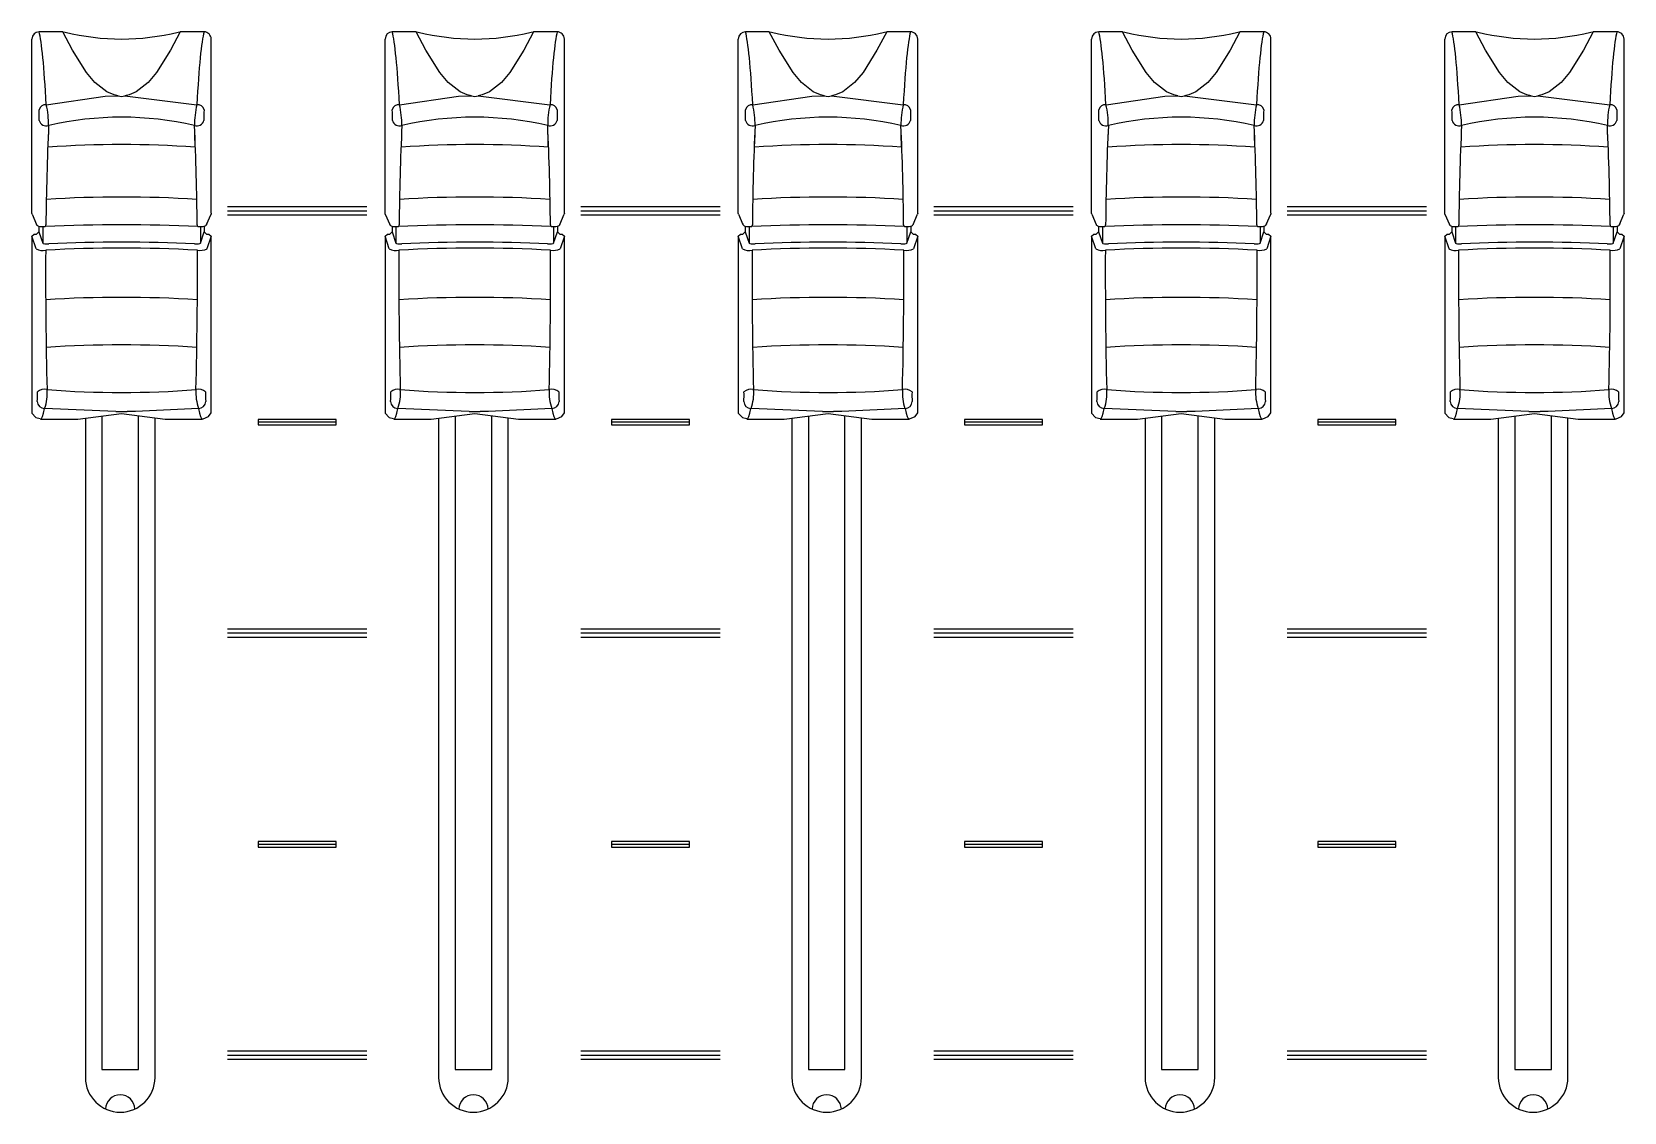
# Model space of a CAD drawing. Header units: inches. Extents: x 0.6 to 61.5, y 0.9 to 41.7.
# Drawn here: x 15.217 to 18.643, y 19.084 to 21.409 of the extents above; entities that cross this region are included whole.
import ezdxf

# ---------------------------------------------------------------- set-up
doc = ezdxf.new("R2010")
doc.units = ezdxf.units.IN
doc.header["$MEASUREMENT"] = 0
doc.layers.add('ARTWORK', color=2, linetype='Continuous')
doc.layers.add('OBJECT', color=7, linetype='Continuous')

msp = doc.modelspace()

# ---------------------------------------------------------------- linework, layer by layer
at = {"layer": 'ARTWORK'}
for points in [[(15.9374, 21.0323), (15.6378, 21.0323)], [(15.9374, 21.0233), (15.6378, 21.0233)], [(15.9374, 21.0143), (15.6378, 21.0143)], [(16.6974, 21.0323), (16.3978, 21.0323)], [(16.6974, 21.0233), (16.3978, 21.0233)], [(16.6974, 21.0143), (16.3978, 21.0143)], [(17.4574, 21.0323), (17.1578, 21.0323)], [(17.4574, 21.0233), (17.1578, 21.0233)], [(17.4574, 21.0143), (17.1578, 21.0143)], [(18.2174, 21.0323), (17.9178, 21.0323)], [(18.2174, 21.0233), (17.9178, 21.0233)], [(18.2174, 21.0143), (17.9178, 21.0143)], [(15.8716, 20.5749), (15.7036, 20.5749), (15.7036, 20.5629), (15.8716, 20.5629), (15.8716, 20.5749)], [(15.8716, 20.5689), (15.7036, 20.5689)], [(16.6316, 20.5749), (16.4636, 20.5749), (16.4636, 20.5629), (16.6316, 20.5629), (16.6316, 20.5749)], [(16.6316, 20.5689), (16.4636, 20.5689)], [(17.3916, 20.5749), (17.2236, 20.5749), (17.2236, 20.5629), (17.3916, 20.5629), (17.3916, 20.5749)], [(17.3916, 20.5689), (17.2236, 20.5689)], [(18.1516, 20.5749), (17.9836, 20.5749), (17.9836, 20.5629), (18.1516, 20.5629), (18.1516, 20.5749)], [(18.1516, 20.5689), (17.9836, 20.5689)], [(15.9374, 20.1236), (15.6378, 20.1236)], [(15.9374, 20.1146), (15.6378, 20.1146)], [(16.6974, 20.1236), (16.3978, 20.1236)], [(16.6974, 20.1146), (16.3978, 20.1146)], [(17.4574, 20.1236), (17.1578, 20.1236)], [(17.4574, 20.1146), (17.1578, 20.1146)], [(18.2174, 20.1236), (17.9178, 20.1236)], [(18.2174, 20.1146), (17.9178, 20.1146)], [(15.9374, 20.1056), (15.6378, 20.1056)], [(16.6974, 20.1056), (16.3978, 20.1056)], [(17.4574, 20.1056), (17.1578, 20.1056)], [(18.2174, 20.1056), (17.9178, 20.1056)], [(15.8716, 19.6662), (15.7036, 19.6662), (15.7036, 19.6542), (15.8716, 19.6542), (15.8716, 19.6662)], [(16.6316, 19.6662), (16.4636, 19.6662), (16.4636, 19.6542), (16.6316, 19.6542), (16.6316, 19.6662)], [(17.3916, 19.6662), (17.2236, 19.6662), (17.2236, 19.6542), (17.3916, 19.6542), (17.3916, 19.6662)], [(18.1516, 19.6662), (17.9836, 19.6662), (17.9836, 19.6542), (18.1516, 19.6542), (18.1516, 19.6662)], [(15.8716, 19.6602), (15.7036, 19.6602)], [(16.6316, 19.6602), (16.4636, 19.6602)], [(17.3916, 19.6602), (17.2236, 19.6602)], [(18.1516, 19.6602), (17.9836, 19.6602)], [(15.9374, 19.2148), (15.6378, 19.2148)], [(15.9374, 19.2058), (15.6378, 19.2058)], [(15.9374, 19.1968), (15.6378, 19.1968)], [(16.6974, 19.2148), (16.3978, 19.2148)], [(16.6974, 19.2058), (16.3978, 19.2058)], [(16.6974, 19.1968), (16.3978, 19.1968)], [(17.4574, 19.2148), (17.1578, 19.2148)], [(17.4574, 19.2058), (17.1578, 19.2058)], [(17.4574, 19.1968), (17.1578, 19.1968)], [(18.2174, 19.2148), (17.9178, 19.2148)], [(18.2174, 19.2058), (17.9178, 19.2058)], [(18.2174, 19.1968), (17.9178, 19.1968)]]:
    msp.add_lwpolyline(points, dxfattribs=at)
at = {"layer": 'OBJECT'}
for p, q in [((15.2168, 21.0185), (15.2168, 21.3937)), ((15.2833, 21.4091), (15.2324, 21.4091)), ((15.2833, 21.4091), (15.2882, 21.4085)), ((15.5313, 21.4085), (15.5362, 21.4091)), ((15.5872, 21.4091), (15.5362, 21.4091)), ((15.6028, 21.0185), (15.6028, 21.3937)), ((15.9768, 21.0185), (15.9768, 21.3937)), ((16.0433, 21.4091), (15.9924, 21.4091)), ((16.0433, 21.4091), (16.0482, 21.4085)), ((16.2913, 21.4085), (16.2962, 21.4091)), ((16.3472, 21.4091), (16.2962, 21.4091)), ((16.3628, 21.0185), (16.3628, 21.3937)), ((16.7368, 21.0185), (16.7368, 21.3937)), ((16.8033, 21.4091), (16.7524, 21.4091)), ((16.8033, 21.4091), (16.8082, 21.4085)), ((17.0513, 21.4085), (17.0562, 21.4091)), ((17.1072, 21.4091), (17.0562, 21.4091)), ((17.1228, 21.0185), (17.1228, 21.3937)), ((17.4968, 21.0185), (17.4968, 21.3937)), ((17.5633, 21.4091), (17.5124, 21.4091)), ((17.5633, 21.4091), (17.5682, 21.4085)), ((17.8113, 21.4085), (17.8162, 21.4091)), ((17.8672, 21.4091), (17.8162, 21.4091)), ((17.8828, 21.0185), (17.8828, 21.3937)), ((18.2568, 21.0185), (18.2568, 21.3937)), ((18.3233, 21.4091), (18.2724, 21.4091)), ((18.3233, 21.4091), (18.3282, 21.4085)), ((18.5713, 21.4085), (18.5762, 21.4091)), ((18.6272, 21.4091), (18.5762, 21.4091)), ((18.6428, 21.0185), (18.6428, 21.3937)), ((15.4171, 21.2713), (15.5716, 21.2523)), ((16.1771, 21.2713), (16.3316, 21.2523)), ((16.9371, 21.2713), (17.0916, 21.2523)), ((17.6971, 21.2713), (17.8516, 21.2523)), ((18.4571, 21.2713), (18.6116, 21.2523)), ((15.2521, 21.188), (15.2512, 21.1609)), ((15.568, 21.1609), (15.5674, 21.188)), ((16.0121, 21.188), (16.0112, 21.1609)), ((16.328, 21.1609), (16.3274, 21.188)), ((16.7721, 21.188), (16.7712, 21.1609)), ((17.088, 21.1609), (17.0874, 21.188)), ((17.5321, 21.188), (17.5312, 21.1609)), ((17.848, 21.1609), (17.8474, 21.188)), ((18.2921, 21.188), (18.2912, 21.1609)), ((18.608, 21.1609), (18.6074, 21.188)), ((15.2172, 21.0165), (15.2168, 21.0185)), ((15.2172, 21.0165), (15.2267, 20.9943)), ((15.5928, 20.9943), (15.6024, 21.0165)), ((15.6028, 21.0185), (15.6024, 21.0165)), ((15.9772, 21.0165), (15.9768, 21.0185)), ((15.9772, 21.0165), (15.9867, 20.9943)), ((16.3528, 20.9943), (16.3624, 21.0165)), ((16.3628, 21.0185), (16.3624, 21.0165)), ((16.7372, 21.0165), (16.7368, 21.0185)), ((16.7372, 21.0165), (16.7467, 20.9943)), ((17.1128, 20.9943), (17.1224, 21.0165)), ((17.1228, 21.0185), (17.1224, 21.0165)), ((17.4972, 21.0165), (17.4968, 21.0185)), ((17.4972, 21.0165), (17.5067, 20.9943)), ((17.8728, 20.9943), (17.8824, 21.0165)), ((17.8828, 21.0185), (17.8824, 21.0165)), ((18.2572, 21.0165), (18.2568, 21.0185)), ((18.2572, 21.0165), (18.2667, 20.9943)), ((18.6328, 20.9943), (18.6424, 21.0165)), ((18.6428, 21.0185), (18.6424, 21.0165)), ((15.2168, 20.969), (15.2218, 20.9739)), ((15.2259, 20.9418), (15.2168, 20.969)), ((15.2218, 20.9739), (15.2268, 20.9739)), ((15.2268, 20.9739), (15.2318, 20.9789)), ((15.2318, 20.9908), (15.2318, 20.9789)), ((15.2318, 20.9789), (15.2401, 20.9541)), ((15.2401, 20.9893), (15.2397, 20.9901)), ((15.2401, 20.9893), (15.2401, 20.9541)), ((15.5794, 20.9893), (15.5794, 20.9541)), ((15.5794, 20.9541), (15.5877, 20.9789)), ((15.5877, 20.9908), (15.5877, 20.9789)), ((15.5877, 20.9789), (15.5927, 20.9739)), ((15.5927, 20.9739), (15.5978, 20.9739)), ((15.6028, 20.969), (15.5936, 20.9418)), ((15.5978, 20.9739), (15.6028, 20.969)), ((15.9768, 20.969), (15.9818, 20.9739)), ((15.9859, 20.9418), (15.9768, 20.969)), ((15.9818, 20.9739), (15.9868, 20.9739)), ((15.9868, 20.9739), (15.9918, 20.9789)), ((15.9918, 20.9908), (15.9918, 20.9789)), ((15.9918, 20.9789), (16.0001, 20.9541)), ((16.0001, 20.9893), (15.9997, 20.9901)), ((16.0001, 20.9893), (16.0001, 20.9541)), ((16.3394, 20.9893), (16.3394, 20.9541)), ((16.3394, 20.9541), (16.3477, 20.9789)), ((16.3477, 20.9908), (16.3477, 20.9789)), ((16.3477, 20.9789), (16.3527, 20.9739)), ((16.3527, 20.9739), (16.3578, 20.9739)), ((16.3628, 20.969), (16.3536, 20.9418)), ((16.3578, 20.9739), (16.3628, 20.969)), ((16.7368, 20.969), (16.7418, 20.9739)), ((16.7459, 20.9418), (16.7368, 20.969)), ((16.7418, 20.9739), (16.7468, 20.9739)), ((16.7468, 20.9739), (16.7518, 20.9789)), ((16.7518, 20.9908), (16.7518, 20.9789)), ((16.7518, 20.9789), (16.7601, 20.9541)), ((16.7601, 20.9893), (16.7597, 20.9901)), ((16.7601, 20.9893), (16.7601, 20.9541)), ((17.0994, 20.9893), (17.0994, 20.9541)), ((17.0994, 20.9541), (17.1077, 20.9789)), ((17.1077, 20.9908), (17.1077, 20.9789)), ((17.1077, 20.9789), (17.1127, 20.9739)), ((17.1127, 20.9739), (17.1178, 20.9739)), ((17.1228, 20.969), (17.1136, 20.9418)), ((17.1178, 20.9739), (17.1228, 20.969)), ((17.4968, 20.969), (17.5018, 20.9739)), ((17.5059, 20.9418), (17.4968, 20.969)), ((17.5018, 20.9739), (17.5068, 20.9739)), ((17.5068, 20.9739), (17.5118, 20.9789)), ((17.5118, 20.9908), (17.5118, 20.9789)), ((17.5118, 20.9789), (17.5201, 20.9541)), ((17.5201, 20.9893), (17.5197, 20.9901)), ((17.5201, 20.9893), (17.5201, 20.9541)), ((17.8594, 20.9893), (17.8594, 20.9541)), ((17.8594, 20.9541), (17.8677, 20.9789)), ((17.8677, 20.9908), (17.8677, 20.9789)), ((17.8677, 20.9789), (17.8727, 20.9739)), ((17.8727, 20.9739), (17.8778, 20.9739)), ((17.8828, 20.969), (17.8736, 20.9418)), ((17.8778, 20.9739), (17.8828, 20.969)), ((18.2568, 20.969), (18.2618, 20.9739)), ((18.2659, 20.9418), (18.2568, 20.969)), ((18.2618, 20.9739), (18.2668, 20.9739)), ((18.2668, 20.9739), (18.2718, 20.9789)), ((18.2718, 20.9908), (18.2718, 20.9789)), ((18.2718, 20.9789), (18.2801, 20.9541)), ((18.2801, 20.9893), (18.2797, 20.9901)), ((18.2801, 20.9893), (18.2801, 20.9541)), ((18.6194, 20.9893), (18.6194, 20.9541)), ((18.6194, 20.9541), (18.6277, 20.9789)), ((18.6277, 20.9908), (18.6277, 20.9789)), ((18.6277, 20.9789), (18.6327, 20.9739)), ((18.6327, 20.9739), (18.6378, 20.9739)), ((18.6428, 20.969), (18.6336, 20.9418)), ((18.6378, 20.9739), (18.6428, 20.969)), ((15.3978, 20.592), (15.2441, 20.5985)), ((15.3978, 20.592), (15.4217, 20.592)), ((16.1578, 20.592), (16.0041, 20.5985)), ((16.1578, 20.592), (16.1817, 20.592)), ((16.9178, 20.592), (16.7641, 20.5985)), ((16.9178, 20.592), (16.9417, 20.592)), ((17.6778, 20.592), (17.5241, 20.5985)), ((17.6778, 20.592), (17.7017, 20.592)), ((18.4378, 20.592), (18.2841, 20.5985)), ((18.4378, 20.592), (18.4617, 20.592)), ((15.3319, 20.5777), (15.3319, 19.1581)), ((15.3675, 20.5822), (15.3675, 19.1756)), ((15.4462, 19.1756), (15.4462, 20.5829)), ((15.4819, 19.1581), (15.4819, 20.5785)), ((16.0919, 20.5777), (16.0919, 19.1581)), ((16.1275, 20.5822), (16.1275, 19.1756)), ((16.2062, 19.1756), (16.2062, 20.5829)), ((16.2419, 19.1581), (16.2419, 20.5785)), ((16.8519, 20.5777), (16.8519, 19.1581)), ((16.8875, 20.5822), (16.8875, 19.1756)), ((16.9662, 19.1756), (16.9662, 20.5829)), ((17.0019, 19.1581), (17.0019, 20.5785)), ((17.6119, 20.5777), (17.6119, 19.1581)), ((17.6475, 20.5822), (17.6475, 19.1756)), ((17.7262, 19.1756), (17.7262, 20.5829)), ((17.7619, 19.1581), (17.7619, 20.5785)), ((18.3719, 20.5777), (18.3719, 19.1581)), ((18.4075, 20.5822), (18.4075, 19.1756)), ((18.4862, 19.1756), (18.4862, 20.5829)), ((18.5219, 19.1581), (18.5219, 20.5785)), ((15.3675, 19.1756), (15.4462, 19.1756)), ((16.1275, 19.1756), (16.2062, 19.1756)), ((16.8875, 19.1756), (16.9662, 19.1756)), ((17.6475, 19.1756), (17.7262, 19.1756)), ((18.4075, 19.1756), (18.4862, 19.1756))]:
    msp.add_line(p, q, dxfattribs=at)
at = {"layer": 'OBJECT', "flags": 128}
for points in [[(15.4024, 21.2713), (15.3937, 21.2732), (15.378, 21.2799), (15.3526, 21.3003), (15.3345, 21.3219), (15.3044, 21.3696), (15.2833, 21.4091)], [(15.5362, 21.4091), (15.5151, 21.3696), (15.4851, 21.3219), (15.4669, 21.3003), (15.4415, 21.2799), (15.4258, 21.2732), (15.4171, 21.2713)], [(16.1624, 21.2713), (16.1537, 21.2732), (16.138, 21.2799), (16.1126, 21.3003), (16.0945, 21.3219), (16.0644, 21.3696), (16.0433, 21.4091)], [(16.2962, 21.4091), (16.2751, 21.3696), (16.2451, 21.3219), (16.2269, 21.3003), (16.2015, 21.2799), (16.1858, 21.2732), (16.1771, 21.2713)], [(16.9224, 21.2713), (16.9137, 21.2732), (16.898, 21.2799), (16.8726, 21.3003), (16.8545, 21.3219), (16.8244, 21.3696), (16.8033, 21.4091)], [(17.0562, 21.4091), (17.0351, 21.3696), (17.0051, 21.3219), (16.9869, 21.3003), (16.9615, 21.2799), (16.9458, 21.2732), (16.9371, 21.2713)], [(17.6824, 21.2713), (17.6737, 21.2732), (17.658, 21.2799), (17.6326, 21.3003), (17.6145, 21.3219), (17.5844, 21.3696), (17.5633, 21.4091)], [(17.8162, 21.4091), (17.7951, 21.3696), (17.7651, 21.3219), (17.7469, 21.3003), (17.7215, 21.2799), (17.7058, 21.2732), (17.6971, 21.2713)], [(18.4424, 21.2713), (18.4337, 21.2732), (18.418, 21.2799), (18.3926, 21.3003), (18.3745, 21.3219), (18.3444, 21.3696), (18.3233, 21.4091)], [(18.5762, 21.4091), (18.5551, 21.3696), (18.5251, 21.3219), (18.5069, 21.3003), (18.4815, 21.2799), (18.4658, 21.2732), (18.4571, 21.2713)], [(15.2479, 21.2523), (15.3748, 21.2705), (15.4024, 21.2713)], [(16.0079, 21.2523), (16.1348, 21.2705), (16.1624, 21.2713)], [(16.7679, 21.2523), (16.8948, 21.2705), (16.9224, 21.2713)], [(17.5279, 21.2523), (17.6548, 21.2705), (17.6824, 21.2713)], [(18.2879, 21.2523), (18.4148, 21.2705), (18.4424, 21.2713)], [(15.2168, 20.969), (15.2168, 20.5884), (15.2256, 20.5787), (15.235, 20.5772)], [(15.2268, 20.9943), (15.2269, 20.994), (15.2277, 20.9928), (15.2287, 20.992), (15.2297, 20.9914), (15.231, 20.991), (15.2345, 20.9904), (15.2385, 20.9901), (15.2426, 20.99), (15.2456, 20.9901)], [(15.5742, 20.9901), (15.5757, 20.99), (15.5802, 20.9901), (15.5843, 20.9903), (15.5877, 20.9908), (15.5898, 20.9914), (15.5914, 20.9924), (15.5925, 20.9938), (15.5928, 20.9944)], [(15.5827, 20.5767), (15.5853, 20.5758), (15.597, 20.5812), (15.6028, 20.5888), (15.6028, 20.969)], [(15.5932, 20.9963), (15.5931, 20.9953), (15.5928, 20.9944)], [(15.9768, 20.969), (15.9768, 20.5884), (15.9856, 20.5787), (15.995, 20.5772)], [(15.9868, 20.9943), (15.9869, 20.994), (15.9877, 20.9928), (15.9887, 20.992), (15.9897, 20.9914), (15.991, 20.991), (15.9945, 20.9904), (15.9985, 20.9901), (16.0026, 20.99), (16.0056, 20.9901)], [(16.3342, 20.9901), (16.3357, 20.99), (16.3402, 20.9901), (16.3443, 20.9903), (16.3477, 20.9908), (16.3498, 20.9914), (16.3514, 20.9924), (16.3525, 20.9938), (16.3528, 20.9944)], [(16.3427, 20.5767), (16.3453, 20.5758), (16.357, 20.5812), (16.3628, 20.5888), (16.3628, 20.969)], [(16.3532, 20.9963), (16.3531, 20.9953), (16.3528, 20.9944)], [(16.7368, 20.969), (16.7368, 20.5884), (16.7456, 20.5787), (16.755, 20.5772)], [(16.7468, 20.9943), (16.7469, 20.994), (16.7477, 20.9928), (16.7487, 20.992), (16.7497, 20.9914), (16.751, 20.991), (16.7545, 20.9904), (16.7585, 20.9901), (16.7626, 20.99), (16.7656, 20.9901)], [(17.0942, 20.9901), (17.0957, 20.99), (17.1002, 20.9901), (17.1043, 20.9903), (17.1077, 20.9908), (17.1098, 20.9914), (17.1114, 20.9924), (17.1125, 20.9938), (17.1128, 20.9944)], [(17.1027, 20.5767), (17.1053, 20.5758), (17.117, 20.5812), (17.1228, 20.5888), (17.1228, 20.969)], [(17.1132, 20.9963), (17.1131, 20.9953), (17.1128, 20.9944)], [(17.4968, 20.969), (17.4968, 20.5884), (17.5056, 20.5787), (17.515, 20.5772)], [(17.5068, 20.9943), (17.5069, 20.994), (17.5077, 20.9928), (17.5087, 20.992), (17.5097, 20.9914), (17.511, 20.991), (17.5145, 20.9904), (17.5185, 20.9901), (17.5226, 20.99), (17.5256, 20.9901)], [(17.8542, 20.9901), (17.8557, 20.99), (17.8602, 20.9901), (17.8643, 20.9903), (17.8677, 20.9908), (17.8698, 20.9914), (17.8714, 20.9924), (17.8725, 20.9938), (17.8728, 20.9944)], [(17.8627, 20.5767), (17.8653, 20.5758), (17.877, 20.5812), (17.8828, 20.5888), (17.8828, 20.969)], [(17.8732, 20.9963), (17.8731, 20.9953), (17.8728, 20.9944)], [(18.2568, 20.969), (18.2568, 20.5884), (18.2656, 20.5787), (18.275, 20.5772)], [(18.2668, 20.9943), (18.2669, 20.994), (18.2677, 20.9928), (18.2687, 20.992), (18.2697, 20.9914), (18.271, 20.991), (18.2745, 20.9904), (18.2785, 20.9901), (18.2826, 20.99), (18.2856, 20.9901)], [(18.6142, 20.9901), (18.6157, 20.99), (18.6202, 20.9901), (18.6243, 20.9903), (18.6277, 20.9908), (18.6298, 20.9914), (18.6314, 20.9924), (18.6325, 20.9938), (18.6328, 20.9944)], [(18.6227, 20.5767), (18.6253, 20.5758), (18.637, 20.5812), (18.6428, 20.5888), (18.6428, 20.969)], [(18.6332, 20.9963), (18.6331, 20.9953), (18.6328, 20.9944)], [(15.5755, 20.5985), (15.4395, 20.5921), (15.4217, 20.592)], [(16.3355, 20.5985), (16.1995, 20.5921), (16.1817, 20.592)], [(17.0955, 20.5985), (16.9595, 20.5921), (16.9417, 20.592)], [(17.8555, 20.5985), (17.7195, 20.5921), (17.7017, 20.592)], [(18.6155, 20.5985), (18.4795, 20.5921), (18.4617, 20.592)], [(15.2354, 20.5757), (15.3158, 20.5757), (15.4098, 20.5875), (15.5038, 20.5757), (15.5841, 20.5757)], [(15.9954, 20.5757), (16.0758, 20.5757), (16.1698, 20.5875), (16.2638, 20.5757), (16.3441, 20.5757)], [(16.7554, 20.5757), (16.8358, 20.5757), (16.9298, 20.5875), (17.0238, 20.5757), (17.1041, 20.5757)], [(17.5154, 20.5757), (17.5958, 20.5757), (17.6898, 20.5875), (17.7838, 20.5757), (17.8641, 20.5757)], [(18.2754, 20.5757), (18.3558, 20.5757), (18.4498, 20.5875), (18.5438, 20.5757), (18.6241, 20.5757)]]:
    msp.add_lwpolyline(points, dxfattribs=at)
at = {"layer": 'OBJECT'}
for centre, radius, start, end in [((15.2323, 21.3936), 0.0155, 89.7426, 179.697), ((15.4098, 21.8984), 0.5047, 256.0669, 283.9331), ((15.5872, 21.3936), 0.0155, 0.2166, 90.3437), ((15.9923, 21.3936), 0.0155, 89.7426, 179.697), ((16.1698, 21.8984), 0.5047, 256.0669, 283.9331), ((16.3472, 21.3936), 0.0155, 0.2166, 90.3437), ((16.7523, 21.3936), 0.0155, 89.7426, 179.697), ((16.9298, 21.8984), 0.5047, 256.0669, 283.9331), ((17.1072, 21.3936), 0.0155, 0.2166, 90.3437), ((17.5123, 21.3936), 0.0155, 89.7426, 179.697), ((17.6898, 21.8984), 0.5047, 256.0669, 283.9331), ((17.8672, 21.3936), 0.0155, 0.2166, 90.3437), ((18.2723, 21.3936), 0.0155, 89.7426, 179.697), ((18.4498, 21.8984), 0.5047, 256.0669, 283.9331), ((18.6272, 21.3936), 0.0155, 0.2166, 90.3437), ((15.2464, 21.2378), 0.0146, 84.186, 165.4992), ((14.9807, 21.2284), 0.2519, 357.741, 2.9748), ((15.0572, 21.2081), 0.1957, 359.7889, 13.0406), ((15.4098, 21.2951), 0.0249, 252.7882, 287.2118), ((15.7641, 21.2079), 0.1975, 167.0222, 180.1483), ((15.5731, 21.2378), 0.0146, 14.5008, 95.814), ((15.8371, 21.2284), 0.2502, 177.0077, 182.2764), ((16.0064, 21.2378), 0.0146, 84.186, 165.4992), ((15.7407, 21.2284), 0.2519, 357.741, 2.9748), ((15.8172, 21.2081), 0.1957, 359.7889, 13.0406), ((16.1698, 21.2951), 0.0249, 252.7882, 287.2118), ((16.5241, 21.2079), 0.1975, 167.0222, 180.1483), ((16.3331, 21.2378), 0.0146, 14.5008, 95.814), ((16.5971, 21.2284), 0.2502, 177.0077, 182.2764), ((16.7664, 21.2378), 0.0146, 84.186, 165.4992), ((16.5007, 21.2284), 0.2519, 357.741, 2.9748), ((16.5772, 21.2081), 0.1957, 359.7889, 13.0406), ((16.9298, 21.2951), 0.0249, 252.7882, 287.2118), ((17.2841, 21.2079), 0.1975, 167.0222, 180.1483), ((17.0931, 21.2378), 0.0146, 14.5008, 95.814), ((17.3571, 21.2284), 0.2502, 177.0077, 182.2764), ((17.5264, 21.2378), 0.0146, 84.186, 165.4992), ((17.2607, 21.2284), 0.2519, 357.741, 2.9748), ((17.3372, 21.2081), 0.1957, 359.7889, 13.0406), ((17.6898, 21.2951), 0.0249, 252.7882, 287.2118), ((18.0441, 21.2079), 0.1975, 167.0222, 180.1483), ((17.8531, 21.2378), 0.0146, 14.5008, 95.814), ((18.1171, 21.2284), 0.2502, 177.0077, 182.2764), ((18.2864, 21.2378), 0.0146, 84.186, 165.4992), ((18.0207, 21.2284), 0.2519, 357.741, 2.9748), ((18.0972, 21.2081), 0.1957, 359.7889, 13.0406), ((18.4498, 21.2951), 0.0249, 252.7882, 287.2118), ((18.8041, 21.2079), 0.1975, 167.0222, 180.1483), ((18.6131, 21.2378), 0.0146, 14.5008, 95.814), ((18.8771, 21.2284), 0.2502, 177.0077, 182.2764), ((15.2478, 21.2225), 0.0159, 194.8552, 288.6667), ((21.1212, 20.9391), 5.8744, 177.38237, 179.47), ((15.4098, 20.5309), 0.6945, 76.9477, 103.0523), ((15.5717, 21.2225), 0.0159, 251.3333, 345.1448), ((9.6325, 20.9373), 5.9403, 0.54158, 2.60605), ((16.0078, 21.2225), 0.0159, 194.8552, 288.6667), ((21.8812, 20.9391), 5.8744, 177.38237, 179.47), ((16.1698, 20.5309), 0.6945, 76.9477, 103.0523), ((16.3317, 21.2225), 0.0159, 251.3333, 345.1448), ((10.3925, 20.9373), 5.9403, 0.54158, 2.60605), ((16.7678, 21.2225), 0.0159, 194.8552, 288.6667), ((22.6412, 20.9391), 5.8744, 177.38237, 179.47), ((16.9298, 20.5309), 0.6945, 76.9477, 103.0523), ((17.0917, 21.2225), 0.0159, 251.3333, 345.1448), ((11.1525, 20.9373), 5.9403, 0.54158, 2.60605), ((17.5278, 21.2225), 0.0159, 194.8552, 288.6667), ((23.4012, 20.9391), 5.8744, 177.38237, 179.47), ((17.6898, 20.5309), 0.6945, 76.9477, 103.0523), ((17.8517, 21.2225), 0.0159, 251.3333, 345.1448), ((11.9125, 20.9373), 5.9403, 0.54158, 2.60605), ((18.2878, 21.2225), 0.0159, 194.8552, 288.6667), ((24.1612, 20.9391), 5.8744, 177.38237, 179.47), ((18.4498, 20.5309), 0.6945, 76.9477, 103.0523), ((18.6117, 21.2225), 0.0159, 251.3333, 345.1448), ((12.6725, 20.9373), 5.9403, 0.54158, 2.60605), ((15.4098, 18.9766), 2.19, 85.8557, 94.1513), ((16.1698, 18.9766), 2.19, 85.8557, 94.1513), ((16.9298, 18.9766), 2.19, 85.8557, 94.1513), ((17.6898, 18.9766), 2.19, 85.8557, 94.1513), ((18.4498, 18.9766), 2.19, 85.8557, 94.1513), ((15.4098, 18.593), 2.4606, 86.2263, 93.7743), ((16.1698, 18.593), 2.4606, 86.2263, 93.7743), ((16.9298, 18.593), 2.4606, 86.2263, 93.7743), ((17.6898, 18.593), 2.4606, 86.2263, 93.7743), ((18.4498, 18.593), 2.4606, 86.2263, 93.7743), ((15.2312, 20.9963), 0.00492, 180.0397, 203.8439), ((15.4098, 17.0785), 3.9151, 87.594, 92.406), ((15.2443, 20.9927), 0.00282, 292.8016, 15.2948), ((15.5752, 20.9927), 0.00282, 164.7052, 247.1984), ((15.9912, 20.9963), 0.00492, 180.0397, 203.8439), ((16.1698, 17.0785), 3.9151, 87.594, 92.406), ((16.0043, 20.9927), 0.00282, 292.8016, 15.2948), ((16.3352, 20.9927), 0.00282, 164.7052, 247.1984), ((16.7512, 20.9963), 0.00492, 180.0397, 203.8439), ((16.9298, 17.0785), 3.9151, 87.594, 92.406), ((16.7643, 20.9927), 0.00282, 292.8016, 15.2948), ((17.0952, 20.9927), 0.00282, 164.7052, 247.1984), ((17.5112, 20.9963), 0.00492, 180.0397, 203.8439), ((17.6898, 17.0785), 3.9151, 87.594, 92.406), ((17.5243, 20.9927), 0.00282, 292.8016, 15.2948), ((17.8552, 20.9927), 0.00282, 164.7052, 247.1984), ((18.2712, 20.9963), 0.00492, 180.0397, 203.8439), ((18.4498, 17.0785), 3.9151, 87.594, 92.406), ((18.2843, 20.9927), 0.00282, 292.8016, 15.2948), ((18.6152, 20.9927), 0.00282, 164.7052, 247.1984), ((15.2401, 20.9713), 0.0328, 244.3242, 281.4722), ((25.2416, 20.8867), 9.9952, 179.69922, 181.41955), ((15.4098, 17.849), 3.0945, 86.9773, 93.0227), ((5.6158, 20.8863), 9.9572, 358.57717, 0.30405), ((15.5789, 20.9759), 0.0372, 260.8263, 293.3773), ((16.0001, 20.9713), 0.0328, 244.3242, 281.4722), ((26.0016, 20.8867), 9.9952, 179.69922, 181.41955), ((16.1698, 17.849), 3.0945, 86.9773, 93.0227), ((6.3758, 20.8863), 9.9572, 358.57717, 0.30405), ((16.3389, 20.9759), 0.0372, 260.8263, 293.3773), ((16.7601, 20.9713), 0.0328, 244.3242, 281.4722), ((26.7616, 20.8867), 9.9952, 179.69922, 181.41955), ((16.9298, 17.849), 3.0945, 86.9773, 93.0227), ((7.1358, 20.8863), 9.9572, 358.57717, 0.30405), ((17.0989, 20.9759), 0.0372, 260.8263, 293.3773), ((17.5201, 20.9713), 0.0328, 244.3242, 281.4722), ((27.5216, 20.8867), 9.9952, 179.69922, 181.41955), ((17.6898, 17.849), 3.0945, 86.9773, 93.0227), ((7.8958, 20.8863), 9.9572, 358.57717, 0.30405), ((17.8589, 20.9759), 0.0372, 260.8263, 293.3773), ((18.2801, 20.9713), 0.0328, 244.3242, 281.4722), ((28.2816, 20.8867), 9.9952, 179.69922, 181.41955), ((18.4498, 17.849), 3.0945, 86.9773, 93.0227), ((8.6558, 20.8863), 9.9572, 358.57717, 0.30405), ((18.6189, 20.9759), 0.0372, 260.8263, 293.3773), ((15.4097, 18.3226), 2.515, 86.2798, 93.7197), ((16.1697, 18.3226), 2.515, 86.2798, 93.7197), ((16.9297, 18.3226), 2.515, 86.2798, 93.7197), ((17.6897, 18.3226), 2.515, 86.2798, 93.7197), ((18.4497, 18.3226), 2.515, 86.2798, 93.7197), ((15.4097, 18.3439), 2.3915, 86.1135, 93.8861), ((16.1697, 18.3439), 2.3915, 86.1135, 93.8861), ((16.9297, 18.3439), 2.3915, 86.1135, 93.8861), ((17.6897, 18.3439), 2.3915, 86.1135, 93.8861), ((18.4497, 18.3439), 2.3915, 86.1135, 93.8861), ((15.0612, 20.6274), 0.1679, 355.2657, 2.2612), ((15.244, 20.6173), 0.0225, 75.7308, 132.044), ((15.1623, 20.6302), 0.0877, 338.8512, 5.8429), ((15.4098, 22.669), 2.0362, 265.4861, 274.5139), ((15.6712, 20.6321), 0.1015, 176.0191, 199.2868), ((15.5755, 20.6173), 0.0225, 47.956, 104.2692), ((15.7464, 20.6271), 0.156, 177.4724, 185.0007), ((15.8212, 20.6274), 0.1679, 355.2657, 2.2612), ((16.004, 20.6173), 0.0225, 75.7308, 132.044), ((15.9223, 20.6302), 0.0877, 338.8512, 5.8429), ((16.1698, 22.669), 2.0362, 265.4861, 274.5139), ((16.4312, 20.6321), 0.1015, 176.0191, 199.2868), ((16.3355, 20.6173), 0.0225, 47.956, 104.2692), ((16.5064, 20.6271), 0.156, 177.4724, 185.0007), ((16.5812, 20.6274), 0.1679, 355.2657, 2.2612), ((16.764, 20.6173), 0.0225, 75.7308, 132.044), ((16.6823, 20.6302), 0.0877, 338.8512, 5.8429), ((16.9298, 22.669), 2.0362, 265.4861, 274.5139), ((17.1912, 20.6321), 0.1015, 176.0191, 199.2868), ((17.0955, 20.6173), 0.0225, 47.956, 104.2692), ((17.2664, 20.6271), 0.156, 177.4724, 185.0007), ((17.3412, 20.6274), 0.1679, 355.2657, 2.2612), ((17.524, 20.6173), 0.0225, 75.7308, 132.044), ((17.4423, 20.6302), 0.0877, 338.8512, 5.8429), ((17.6898, 22.669), 2.0362, 265.4861, 274.5139), ((17.9512, 20.6321), 0.1015, 176.0191, 199.2868), ((17.8555, 20.6173), 0.0225, 47.956, 104.2692), ((18.0264, 20.6271), 0.156, 177.4724, 185.0007), ((18.1012, 20.6274), 0.1679, 355.2657, 2.2612), ((18.284, 20.6173), 0.0225, 75.7308, 132.044), ((18.2023, 20.6302), 0.0877, 338.8512, 5.8429), ((18.4498, 22.669), 2.0362, 265.4861, 274.5139), ((18.7112, 20.6321), 0.1015, 176.0191, 199.2868), ((18.6155, 20.6173), 0.0225, 47.956, 104.2692), ((18.7864, 20.6271), 0.156, 177.4724, 185.0007), ((15.244, 20.6141), 0.0156, 182.2525, 270.0616), ((15.5755, 20.6141), 0.0156, 269.9384, 357.7475), ((16.004, 20.6141), 0.0156, 182.2525, 270.0616), ((16.3355, 20.6141), 0.0156, 269.9384, 357.7475), ((16.764, 20.6141), 0.0156, 182.2525, 270.0616), ((17.0955, 20.6141), 0.0156, 269.9384, 357.7475), ((17.524, 20.6141), 0.0156, 182.2525, 270.0616), ((17.8555, 20.6141), 0.0156, 269.9384, 357.7475), ((18.284, 20.6141), 0.0156, 182.2525, 270.0616), ((18.6155, 20.6141), 0.0156, 269.9384, 357.7475), ((15.4069, 19.1587), 0.075, 180.4509, 359.5491), ((16.1669, 19.1587), 0.075, 180.4509, 359.5491), ((16.9269, 19.1587), 0.075, 180.4509, 359.5491), ((17.6869, 19.1587), 0.075, 180.4509, 359.5491), ((18.4469, 19.1587), 0.075, 180.4509, 359.5491), ((15.4069, 19.0894), 0.0316, 2.4383, 177.5617), ((16.1669, 19.0894), 0.0316, 2.4383, 177.5617), ((16.9269, 19.0894), 0.0316, 2.4383, 177.5617), ((17.6869, 19.0894), 0.0316, 2.4383, 177.5617), ((18.4469, 19.0894), 0.0316, 2.4383, 177.5617)]:
    msp.add_arc(centre, radius, start, end, dxfattribs=at)
for centre, major_axis, ratio, start_param, end_param in [((15.2309, 20.885), (-0.0038, 0.534), 0.050377, 5.470599, 6.090841), ((15.5886, 20.885), (0.0038, 0.534), 0.050377, 0.192344, 0.812586), ((15.9909, 20.885), (-0.0038, 0.534), 0.050377, 5.470599, 6.090841), ((16.3486, 20.885), (0.0038, 0.534), 0.050377, 0.192344, 0.812586), ((16.7509, 20.885), (-0.0038, 0.534), 0.050377, 5.470599, 6.090841), ((17.1086, 20.885), (0.0038, 0.534), 0.050377, 0.192344, 0.812586), ((17.5109, 20.885), (-0.0038, 0.534), 0.050377, 5.470599, 6.090841), ((17.8686, 20.885), (0.0038, 0.534), 0.050377, 0.192344, 0.812586), ((18.2709, 20.885), (-0.0038, 0.534), 0.050377, 5.470599, 6.090841), ((18.6286, 20.885), (0.0038, 0.534), 0.050377, 0.192344, 0.812586), ((15.2501, 20.9542), (0.01, 0), 0.165101, 3.193953, 5.021477), ((15.4098, 20.876), (0.515, 0), 0.15629, 1.261708, 1.879885), ((15.5695, 20.9542), (0.01, 0), 0.165101, 4.403301, 6.230825), ((16.0101, 20.9542), (0.01, 0), 0.165101, 3.193953, 5.021477), ((16.1698, 20.876), (0.515, 0), 0.15629, 1.261708, 1.879885), ((16.3295, 20.9542), (0.01, 0), 0.165101, 4.403301, 6.230825), ((16.7701, 20.9542), (0.01, 0), 0.165101, 3.193953, 5.021477), ((16.9298, 20.876), (0.515, 0), 0.15629, 1.261708, 1.879885), ((17.0895, 20.9542), (0.01, 0), 0.165101, 4.403301, 6.230825), ((17.5301, 20.9542), (0.01, 0), 0.165101, 3.193953, 5.021477), ((17.6898, 20.876), (0.515, 0), 0.15629, 1.261708, 1.879885), ((17.8495, 20.9542), (0.01, 0), 0.165101, 4.403301, 6.230825), ((18.2901, 20.9542), (0.01, 0), 0.165101, 3.193953, 5.021477), ((18.4498, 20.876), (0.515, 0), 0.15629, 1.261708, 1.879885), ((18.6095, 20.9542), (0.01, 0), 0.165101, 4.403301, 6.230825), ((15.2305, 21.2541), (-0.0048, 0.6784), 0.0507, 3.14123, 3.401294), ((15.589, 21.2541), (0.0048, 0.6784), 0.0507, 2.881891, 3.141955), ((15.9905, 21.2541), (-0.0048, 0.6784), 0.0507, 3.14123, 3.401294), ((16.349, 21.2541), (0.0048, 0.6784), 0.0507, 2.881891, 3.141955), ((16.7505, 21.2541), (-0.0048, 0.6784), 0.0507, 3.14123, 3.401294), ((17.109, 21.2541), (0.0048, 0.6784), 0.0507, 2.881891, 3.141955), ((17.5105, 21.2541), (-0.0048, 0.6784), 0.0507, 3.14123, 3.401294), ((17.869, 21.2541), (0.0048, 0.6784), 0.0507, 2.881891, 3.141955), ((18.2705, 21.2541), (-0.0048, 0.6784), 0.0507, 3.14123, 3.401294), ((18.629, 21.2541), (0.0048, 0.6784), 0.0507, 2.881891, 3.141955)]:
    msp.add_ellipse(centre, major_axis=major_axis, ratio=ratio, start_param=start_param, end_param=end_param, dxfattribs=at)

doc.saveas('drawing.dxf')
